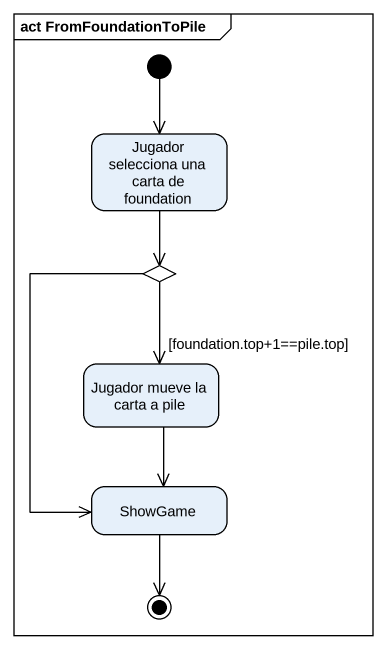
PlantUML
@startuml
mainframe act FromFoundationToPile
hide empty description
state "Jugador selecciona una carta de foundation" as Jugador_selecciona_una
state choice1 <<choice>>
state "Jugador mueve la carta a pile" as Jugador_mueve_la_carta_a
state ShowGame
[*] --> Jugador_selecciona_una
Jugador_selecciona_una --> choice1
choice1 --> Jugador_mueve_la_carta_a : [foundation.top+1==pile.top]
choice1 --> ShowGame
Jugador_mueve_la_carta_a --> ShowGame
ShowGame --> [*]
@enduml
